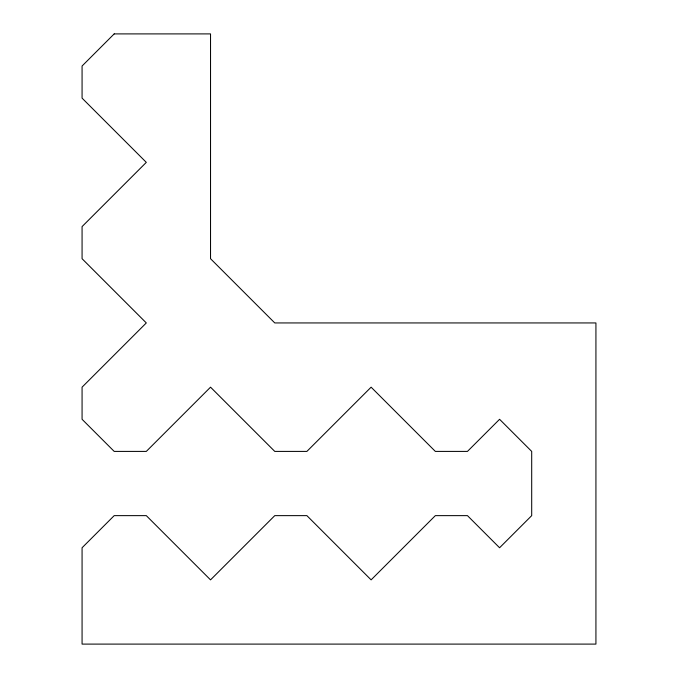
<?xml version="1.0" encoding="UTF-8"?>
<svg xmlns="http://www.w3.org/2000/svg" width="678" height="678" viewBox="0 0 678 678"><rect width="100%" height="100%" fill="white"/><g stroke="black" fill="none" stroke-linecap="round" stroke-linejoin="round"><path stroke-width="1.02" d="M114.192 33.9L82.072 66.012L82.072 98.132L146.304 162.364L82.072 226.596L82.072 258.708L146.304 322.94L82.072 387.172L82.072 419.292L114.192 451.404L146.304 451.404L210.536 387.172L274.768 451.404L306.888 451.404L371.112 387.172L435.344 451.404L467.464 451.404L499.576 419.292L531.696 451.404L531.696 515.636L499.576 547.756L467.464 515.636L435.344 515.636L371.112 579.868L306.888 515.636L274.768 515.636L210.536 579.868L146.304 515.636L114.192 515.636L82.072 547.756L82.072 644.1L595.928 644.1L595.928 322.94L274.768 322.94L210.536 258.708L210.536 33.9L114.192 33.9"/></g></svg>
